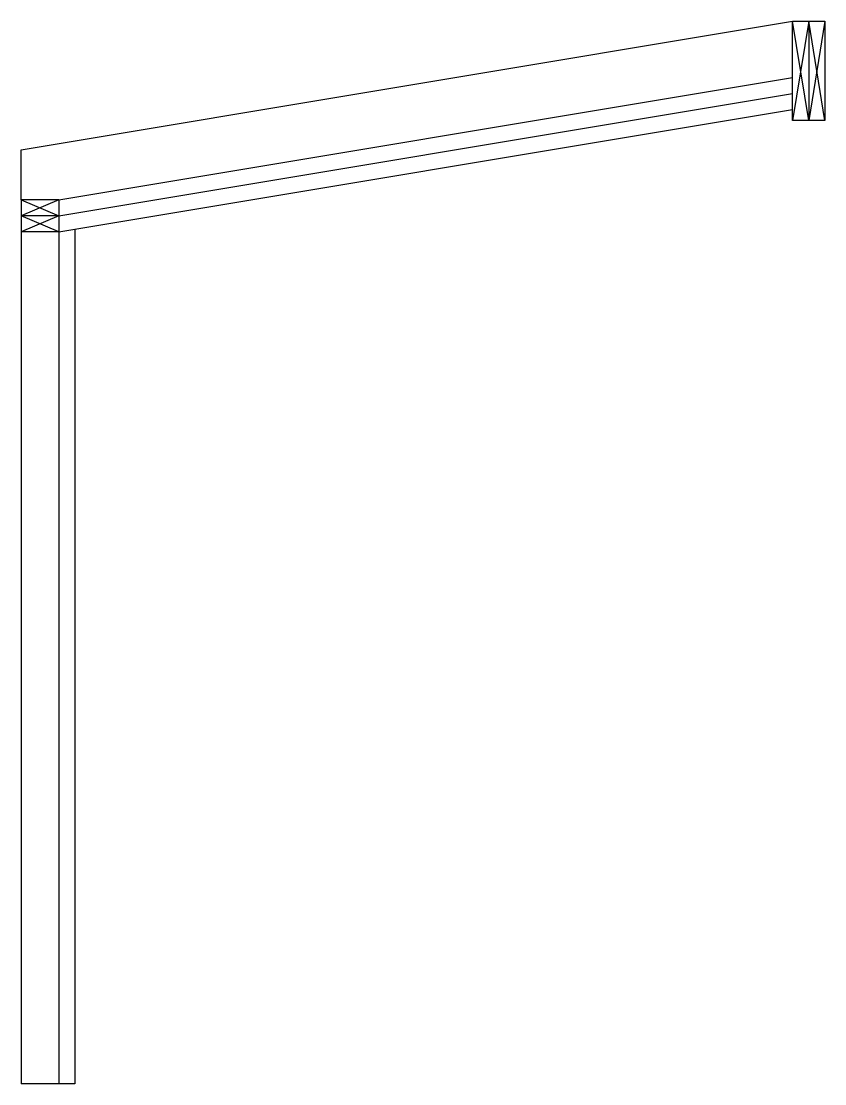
# Model space of a CAD drawing. Header units: inches. Extents: x -234 to 1040, y -15 to 525.
# Drawn here: x 43 to 118, y 426 to 525.2 of the extents above; entities that cross this region are included whole.
import ezdxf

# ---------------------------------------------------------------- set-up
doc = ezdxf.new("R2010")
doc.units = ezdxf.units.IN
doc.header["$MEASUREMENT"] = 0

msp = doc.modelspace()

# ---------------------------------------------------------------- linework, layer by layer
for p, q in [((43, 513.167), (115, 525.167)), ((116.5, 515.917), (115, 525.167)), ((115, 525.167), (118, 525.167)), ((116.5, 525.167), (115, 515.917)), ((115, 515.917), (115, 525.167)), ((116.5, 525.167), (116.5, 515.917)), ((118, 515.917), (116.5, 525.167)), ((118, 525.167), (116.5, 515.917)), ((118, 525.167), (118, 515.917)), ((46.5, 508.5), (115, 519.917)), ((46.5, 507), (115, 518.417)), ((46.5, 505.5), (115, 516.917)), ((118, 515.917), (115, 515.917)), ((43, 508.5), (43, 513.167)), ((43, 508.5), (43, 426)), ((43, 508.5), (46.5, 507)), ((46.5, 508.5), (43, 507)), ((46.5, 508.5), (43, 508.5)), ((46.5, 508.5), (46.5, 426)), ((46.5, 507), (43, 505.5)), ((46.5, 505.5), (43, 507)), ((46.5, 507), (43, 507)), ((48, 505.75), (48, 426)), ((46.5, 505.5), (43, 505.5)), ((48, 426), (43, 426))]:
    msp.add_line(p, q)

doc.saveas('drawing.dxf')
